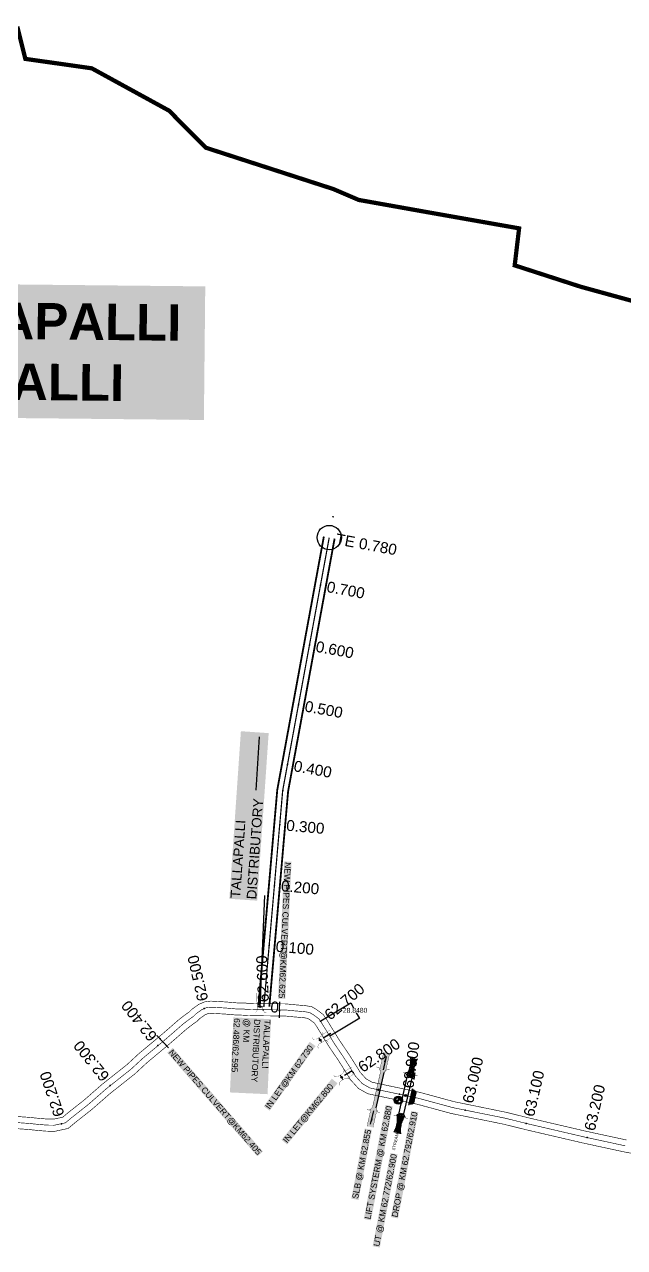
# Model space of a CAD drawing. Header units: inches. Extents: x 174104 to 230935, y 1583276 to 1631460.
# Drawn here: x 218828 to 219816, y 1588807 to 1590822 of the extents above; entities that cross this region are included whole.
import ezdxf
from ezdxf.enums import TextEntityAlignment as Align

# ---------------------------------------------------------------- set-up
doc = ezdxf.new("R2010")
doc.units = ezdxf.units.IN
doc.header["$LTSCALE"] = 15
doc.header["$MEASUREMENT"] = 0
doc.linetypes.add('ACAD_ISO02W100', pattern=[15, 12, -3])
doc.linetypes.add('HIDDEN2', pattern=[0.1875, 0.125, -0.0625])
for name, color, linetype in [('BLOCK', 72, 'Continuous'), ('CANAL1', 7, 'Continuous'), ('CSMark', 72, 'Continuous'), ('PAPER SIZE', 5, 'Continuous'), ('STRUCTURE', 5, 'Continuous'), ('text2', 7, 'Continuous'), ('VILLAGE BOUNDRY', 5, 'Continuous')]:
    doc.layers.add(name, color=color, linetype=linetype)
doc.styles.add('FONT1', font='Arial')
doc.styles.get("Standard").update_dxf_attribs({"font": 'arial.ttf'})
doc.dimstyles.get("Standard").update_dxf_attribs({"dimtxt": 0.18, "dimasz": 0.18, "dimexe": 0.18, "dimexo": 0.0625, "dimgap": 0.09, "dimtad": 0, "dimtih": 1, "dimtoh": 1, "dimdec": 4, "dimzin": 0, "dimdsep": 46, "dimtxsty": 'Standard', "dimcen": 0.09, "dimadec": 0, "dimazin": 0, "dimtfac": 1, "dimtdec": 4, "dimtofl": 0, "dimtmove": 0, "dimatfit": 3, "dimfxl": 1, "dimtolj": 1, "dimtzin": 0, "dimarcsym": 0})

# ---------------------------------------------------------------- blocks, each defined once
blk = doc.blocks.new('PUMP')
at = {"layer": 'text2', "linetype": 'Continuous'}
h = blk.add_hatch(color=5, dxfattribs=at)
h.dxf.hatch_style = 1
edge = h.paths.add_edge_path(flags=17)
edge.add_arc((0, 0), 10.1, 0, 360)
edge = h.paths.add_edge_path()
edge.add_arc((0, 0), 13.4, 0, 360)
h = blk.add_hatch(dxfattribs=at)
h.set_pattern_fill('ANSI37', color=1, scale=10)
h.set_pattern_definition([(45, (-205292.2248, -1596949.1993), (-0.8838834765, 0.8838834765), []), (135, (-205292.2248, -1596949.1993), (-0.8838834765, -0.8838834765), [])])
h.paths.add_polyline_path([(0, 10.1), (0, 0), (10.1, 0, 0.414214)])
h.paths.add_polyline_path([(0, 0), (-10.1, 0, 0.414214), (0, -10.1)])
at = {"layer": 'text2', "color": 5, "linetype": 'Continuous'}
for radius in [13.4, 10.1]:
    blk.add_circle((0, 0), radius, dxfattribs=at)
at = {"layer": 'text2', "linetype": 'Continuous'}
blk.add_circle((0, 0), 1.3, dxfattribs=at)
blk = doc.blocks.new('DROP')
h = blk.add_hatch()
h.set_pattern_fill('ANSI31', color=1, scale=10, angle=45)
h.set_pattern_definition([(90, (-324.4107, -25.7687), (-1.25, 0), [])])
h.paths.add_polyline_path([(-9.9, -4.3), (-13.8, 4.1), (13.8, 4.1), (10.2, -4.3)])
at = {"layer": 'STRUCTURE', "color": 5, "const_width": 0.49}
blk.add_lwpolyline([(-9.9, -4.3), (-13.8, 4.1), (13.8, 4.1), (10.2, -4.3), (-9.9, -4.3)], dxfattribs=at)
at = {"layer": 'STRUCTURE', "color": 5}
blk.add_circle((0, 0), 1.33, dxfattribs=at)
blk = doc.blocks.new('*D15')
at = {"layer": 'Defpoints', "color": 0, "linetype": 'Continuous', "transparency": 16777216}
for p in [(219315.5, 1589180.7), (219379.8, 1589185.6), (219330.4, 1589156)]:
    blk.add_point(p, dxfattribs=at)
at = {"layer": 'text2', "color": 0, "linetype": 'Continuous', "lineweight": -2, "transparency": 16777216}
for p, q in [((219315.6, 1589180.7), (219365.1, 1589210.4)), ((219365, 1589210.2), (219369.8, 1589202.1)), ((219379.7, 1589185.8), (219374.8, 1589193.8)), ((219330.5, 1589156), (219379.9, 1589185.7))]:
    blk.add_line(p, q, dxfattribs=at)
at = {"layer": 'text2', "color": 0, "linetype": 'Continuous', "transparency": 16777216}
for points in [[(219365, 1589210.2), (219365, 1589210.2), (219364.9, 1589210.3)], [(219379.7, 1589185.8), (219379.6, 1589185.7), (219379.8, 1589185.6)]]:
    blk.add_solid(points, dxfattribs=at)
at = {"layer": 'text2', "color": 0, "linetype": 'Continuous', "transparency": 16777216, "insert": (219372.3, 1589198), "char_height": 8, "attachment_point": 5}
blk.add_mtext('\\A1;28.8480', dxfattribs=at)
blk = doc.blocks.new('CIRCLE-BOX')
for p, q in [((-0.5, 0), (0.5, 0)), ((0, 0.5), (0, -0.5))]:
    blk.add_line(p, q)
blk.add_circle((0, 0), 0.2)
blk = doc.blocks.new('OT')
at = {"layer": 'STRUCTURE', "color": 190}
for points, const_width in [([(769775.2, 1706601.8), (769775.2, 1706597.8), (769769.2, 1706593.8), (769761.8, 1706593.8), (769754.4, 1706593.8), (769748.4, 1706597.8), (769748.4, 1706601.8)], 0.5), ([(769751.4, 1706595.8), (769729.4, 1706595.8)], 0.5), ([(769751.4, 1706579), (769729.4, 1706579)], 0.5), ([(769748.4, 1706573), (769748.4, 1706577), (769754.4, 1706581), (769761.8, 1706581), (769761.8, 1706581), (769761.8, 1706581), (769769.2, 1706581), (769775.2, 1706577), (769775.2, 1706573)], 0.5), ([(769761.8, 1706593.8), (769761.8, 1706581)], 2.5)]:
    blk.add_lwpolyline(points, dxfattribs=dict(at, const_width=const_width))
at = {"layer": 'STRUCTURE', "color": 0}
blk.add_circle((769761.8, 1706587.4), 1.87, dxfattribs=at)
blk.add_leader([(769732.6, 1706587.4), (769753.8, 1706587.4)], dimstyle='Standard', override={"dimasz": 10, "dimgap": 0.09, "dimtad": 0}, dxfattribs=at)
blk = doc.blocks.new('SLB')
at = {"layer": 'STRUCTURE'}
h = blk.add_hatch(dxfattribs=at)
h.set_pattern_fill('DOTS', color=6, scale=20, angle=320.3722, style=0)
h.set_pattern_definition([(320.372247934, (-159.4327, -72.9564), (1.2786241598, 0.5641323054), [0, -1.25])])
h.paths.add_polyline_path([(769699.5, 1706871.1), (769699.5, 1706861.1), (769729.1, 1706861.1), (769732.1, 1706863.1), (769792.1, 1706863.1), (769795.1, 1706861.1), (769824.7, 1706861.1), (769824.7, 1706871.1), (769795.1, 1706871.1), (769792.1, 1706869.1), (769732.1, 1706869.1), (769729.1, 1706871.1)])
at = {"layer": 'STRUCTURE', "color": 6, "linetype": 'ACAD_ISO02W100', "ltscale": 0.5, "const_width": 0.5}
for points in [[(769699.5, 1706871.1), (769729.1, 1706871.1)], [(769795.1, 1706871.1), (769824.7, 1706871.1)], [(769699.5, 1706861.1), (769729.1, 1706861.1)], [(769795.1, 1706861.1), (769824.7, 1706861.1)]]:
    blk.add_lwpolyline(points, dxfattribs=at)
at = {"layer": 'STRUCTURE', "color": 6, "const_width": 0.628}
for points in [[(769726.1, 1706877.1), (769726.1, 1706873.1), (769732.1, 1706869.1), (769792.1, 1706869.1), (769798.1, 1706873.1), (769798.1, 1706877.1)], [(769726.1, 1706855.1), (769726.1, 1706859.1), (769732.1, 1706863.1), (769792.1, 1706863.1), (769798.1, 1706859.1), (769798.1, 1706855.1)]]:
    blk.add_lwpolyline(points, dxfattribs=at)
at = {"layer": 'STRUCTURE', "color": 6}
blk.add_lwpolyline([(769732.1, 1706863.1), (769792.1, 1706863.1)], dxfattribs=at)
blk.add_lwpolyline([(769732.1, 1706863.1), (769792.1, 1706863.1)], dxfattribs=at)
at = {"layer": 'STRUCTURE', "color": 0}
blk.add_circle((769762.1, 1706866.1), 1.24, dxfattribs=at)
for points in [[(769703.8, 1706866), (769726.7, 1706866)], [(769818.6, 1706865.8), (769795.7, 1706865.8)]]:
    blk.add_leader(points, dimstyle='Standard', override={"dimasz": 10, "dimgap": 0.09, "dimtad": 0}, dxfattribs=at)
blk = doc.blocks.new('UT')
at = {"layer": 'STRUCTURE'}
h = blk.add_hatch(dxfattribs=at)
h.set_pattern_fill('DASH', color=150, scale=8, angle=-39.6278, style=0)
h.set_pattern_definition([(320.372247933, (-4370.464, -6260.8811), (1.40800153113, 0.132407282), [1, -1])])
h.paths.add_polyline_path([(765163, 1700681.9), (765165.6, 1700680.6), (765167.2, 1700680.3), (765169.1, 1700680), (765172.4, 1700679.6), (765176.4, 1700679.3), (765179.5, 1700679.5), (765183.1, 1700679.9), (765187.7, 1700680.9), (765188.9, 1700681.2), (765193.1, 1700682.2), (765196.1, 1700680.2), (765196.1, 1700672.2), (765193.1, 1700670.2), (765190.5, 1700670.8), (765188.1, 1700671.3), (765185.5, 1700671.8), (765183.6, 1700672.1), (765181, 1700672.5), (765180.3, 1700672.5), (765178.5, 1700672.6), (765176.7, 1700672.6), (765174.6, 1700672.5), (765172.5, 1700672.3), (765170.4, 1700672), (765168.5, 1700671.7), (765166.1, 1700671.2), (765165, 1700670.8), (765163, 1700669.7)])
h.paths.add_polyline_path([(765259.1, 1700682.2), (765256.1, 1700680.2), (765256.1, 1700672.2), (765259.1, 1700670.2), (765261.9, 1700671), (765264.4, 1700671.6), (765266.4, 1700672), (765269.1, 1700672.5), (765272.7, 1700673), (765276.1, 1700673.1), (765278.6, 1700672.9), (765281.2, 1700672.7), (765283.9, 1700672.3), (765286.4, 1700671.9), (765288, 1700671.3), (765289.2, 1700670.6), (765289.1, 1700682.7), (765287.6, 1700681.8), (765285.7, 1700681.2), (765283, 1700680.7), (765281.2, 1700680.4), (765276.7, 1700679.9), (765272.7, 1700679.9), (765268.7, 1700680.3), (765264.8, 1700681), (765261.2, 1700681.7)])
at = {"layer": 'STRUCTURE', "color": 150, "const_width": 0.628}
for points in [[(765190.1, 1700688.2), (765190.1, 1700684.2), (765196.1, 1700680.2), (765256.1, 1700680.2), (765262.1, 1700684.2), (765262.1, 1700688.2)], [(765190.1, 1700664.2), (765190.1, 1700668.2), (765196.1, 1700672.2), (765256.1, 1700672.2), (765262.1, 1700668.2), (765262.1, 1700664.2)]]:
    blk.add_lwpolyline(points, dxfattribs=at)
at = {"layer": 'STRUCTURE', "color": 150}
for points in [[(765196.1, 1700680.2), (765256.1, 1700680.2)], [(765196.1, 1700672.2), (765256.1, 1700672.2)], [(765196.1, 1700672.2), (765256.1, 1700672.2)]]:
    blk.add_lwpolyline(points, dxfattribs=at)
at = {"layer": 'STRUCTURE', "color": 0}
blk.add_circle((765226.1, 1700676.2), 1.89, dxfattribs=at)
at = {"layer": 'STRUCTURE', "color": 150}
for points in [[(765163, 1700681.9), (765164.4, 1700681.1), (765167.9, 1700680.2), (765171.2, 1700679.8), (765176.1, 1700679.4), (765184.7, 1700680.3), (765193.1, 1700682.2)], [(765289.1, 1700682.7), (765287.8, 1700681.9), (765284.3, 1700680.9), (765280.9, 1700680.4), (765276.1, 1700679.8), (765267.4, 1700680.5), (765259.1, 1700682.2)], [(765163, 1700669.7), (765164.3, 1700670.6), (765167.8, 1700671.6), (765171.2, 1700672.1), (765176, 1700672.6), (765184.7, 1700672), (765193.1, 1700670.2)], [(765289.2, 1700670.6), (765287.8, 1700671.4), (765284.2, 1700672.3), (765280.9, 1700672.7), (765276.1, 1700673.1), (765267.4, 1700672.2), (765259.1, 1700670.2)]]:
    blk.add_spline(points, degree=3, dxfattribs=at)
at = {"layer": 'STRUCTURE', "color": 0}
blk.add_text('STREAM', height=5, dxfattribs=at).set_placement((765148.2, 1700675.8), align=Align.MIDDLE_CENTER)
for points in [[(765190.9, 1700676), (765164.2, 1700675.8)], [(765289.3, 1700676.7), (765265.4, 1700676.4)]]:
    blk.add_leader(points, dimstyle='Standard', override={"dimasz": 10, "dimgap": 0.09, "dimtad": 0}, dxfattribs=at)

msp = doc.modelspace()

# ---------------------------------------------------------------- linework, layer by layer
at = {"color": 3}
for p in [(219216, 1589204, 24), (219220.93145, 1589199.01052), (219248, 1589197, 26), (219330, 1589159, 27), (219047.51537, 1589139.90354), (219051, 1589151, 23), (219367, 1589098, 28), (219410.61292, 1589067.1862), (219445.53447, 1589059.79479), (219455.519, 1589057.687), (219467.04694, 1589055.21926), (219553.87411, 1589033.61283)]:
    msp.add_point(p, dxfattribs=at)
at = {"layer": 'CANAL1', "color": 200, "linetype": 'ByBlock', "ltscale": 40, "const_width": 3, "elevation": 90.515}
for points in [[(219213.03412, 1589205.78294), (219244.0713, 1589561.20867), (219320.82754, 1589978.28177)], [(219230.96588, 1589204.21706), (219261.9287, 1589558.79133), (219338.53025, 1589975.02385)]]:
    msp.add_lwpolyline(points, dxfattribs=at)
at = {"layer": 'CANAL1', "color": 1, "linetype": 'HIDDEN2', "ltscale": 5, "const_width": 2, "elevation": 90.515}
msp.add_lwpolyline([(219222, 1589205), (219253, 1589560), (219329.6789, 1589976.65281)], dxfattribs=at)
at = {"layer": 'CANAL1', "color": 1, "ltscale": 4, "const_width": 1}
for points in [[(218804.81672, 1589023.89526), (218836.22053, 1589021.68692), (218849.94981, 1589020.23031), (218865.15049, 1589018.96989), (218875.74363, 1589018.83911), (218890.55512, 1589022.01924), (218899.29163, 1589029.29454), (218925.63511, 1589050.03072), (218955.66715, 1589076.26115), (218996.49447, 1589108.59092), (219016.04155, 1589126.67893), (219054.21927, 1589158.51426), (219082.65744, 1589183.26913), (219093.85565, 1589191.77196), (219099.43664, 1589195.67692), (219103.7056, 1589199.96074), (219114.79851, 1589207.91936), (219124.20385, 1589211.92047), (219134.63029, 1589213.20185), (219159.32874, 1589211.83726), (219178.40697, 1589210.19144), (219192.69891, 1589210.00686), (219193.4863, 1589209.60295), (219215.67116, 1589209.05888), (219233.47814, 1589208.89658), (219234.03209, 1589208.89159), (219257.84695, 1589208.65717), (219273.06519, 1589207.15954), (219291.2472, 1589205.61777), (219301.05757, 1589203.82936), (219309.12659, 1589199.05803), (219319.88856, 1589190.97486), (219325.80103, 1589182.18398), (219346.98964, 1589147.87953), (219360.75281, 1589127.68902), (219372.55176, 1589109.14795), (219380.868, 1589095.68253), (219390.49056, 1589085.14491), (219400.33487, 1589079.60484), (219421.05432, 1589075.18308), (219457.59839, 1589067.46843), (219478.99135, 1589062.88893), (219535.19185, 1589047.64373), (219621.59616, 1589029.95979), (219660.87464, 1589020.2686), (219751.84987, 1588999.08714), (219819.45192, 1588984.45214)], [(218803.58128, 1589003.93274), (218834.46347, 1589001.76108), (218848.06819, 1589000.31769), (218864.19951, 1588998.98011), (218877.74437, 1588998.81289), (218899.56888, 1589003.49876), (218911.87837, 1589013.74946), (218938.40689, 1589034.63128), (218968.46085, 1589060.88085), (219009.51353, 1589093.38908), (219029.24645, 1589111.64907), (219067.19073, 1589143.28974), (219095.28456, 1589167.74487), (219105.64035, 1589175.60804), (219112.35336, 1589180.30508), (219116.7064, 1589184.67326), (219124.66149, 1589190.38064), (219129.44015, 1589192.41353), (219135.30371, 1589193.13415), (219157.91726, 1589191.88474), (219177.41703, 1589190.20256), (219187.74709, 1589190.06914), (219188.4257, 1589189.72105), (219215.33484, 1589189.06112), (219233.29586, 1589188.89742), (219233.85191, 1589188.89241), (219256.76705, 1589188.66683), (219271.24081, 1589187.24246), (219288.6028, 1589185.77023), (219293.95443, 1589184.79464), (219297.99741, 1589182.40397), (219305.17744, 1589177.01114), (219308.98897, 1589171.34402), (219330.21036, 1589136.98647), (219344.04919, 1589116.68498), (219355.60624, 1589098.52405), (219364.836, 1589083.57947), (219377.88544, 1589069.28909), (219393.18113, 1589060.68116), (219416.90168, 1589055.61892), (219453.43961, 1589047.90557), (219474.27665, 1589043.44507), (219530.56415, 1589028.17627), (219617.19384, 1589010.44621), (219656.21136, 1589000.8194), (219747.46613, 1588979.57286), (219815.53008, 1588964.83786), (219828.09582, 1588962.53187)]]:
    msp.add_lwpolyline(points, dxfattribs=at)
at = {"layer": 'CANAL1', "color": 1, "linetype": 'HIDDEN2', "ltscale": 4, "const_width": 1}
msp.add_lwpolyline([(218804.199, 1589013.914), (218835.342, 1589011.724), (218849.009, 1589010.274), (218864.675, 1589008.975), (218876.744, 1589008.826), (218895.062, 1589012.759), (218905.585, 1589021.522), (218932.021, 1589042.331), (218962.064, 1589068.571), (219003.004, 1589100.99), (219022.644, 1589119.164), (219047.51537, 1589139.90354), (219060.705, 1589150.902), (219088.971, 1589175.507), (219099.748, 1589183.69), (219105.895, 1589187.991), (219110.206, 1589192.317), (219119.73, 1589199.15), (219126.822, 1589202.167), (219134.967, 1589203.168), (219158.623, 1589201.861), (219177.912, 1589200.197), (219190.223, 1589200.038), (219190.956, 1589199.662), (219215.503, 1589199.06), (219220.93145, 1589199.01052), (219233.387, 1589198.897), (219233.942, 1589198.892), (219257.307, 1589198.662), (219272.153, 1589197.201), (219289.925, 1589195.694), (219297.506, 1589194.312), (219303.562, 1589190.731), (219312.533, 1589183.993), (219317.395, 1589176.764), (219338.6, 1589142.433), (219352.401, 1589122.187), (219364.079, 1589103.836), (219372.852, 1589089.631), (219384.188, 1589077.217), (219396.758, 1589070.143), (219418.978, 1589065.401), (219455.519, 1589057.687), (219476.634, 1589053.167), (219532.878, 1589037.91), (219553.87411, 1589033.61283), (219619.35199, 1589020.39666), (219658.49999, 1589010.73766), (219749.61499, 1588989.52366), (219817.44799, 1588974.83866)], dxfattribs=at)
at = {"layer": 'CSMark', "linetype": 'Continuous'}
for p in [(219315.19908, 1589897.97329, 90.515), (219297.09948, 1589799.6249, 90.515), (219278.99989, 1589701.27652, 90.515), (219260.9003, 1589602.92814, 90.515), (219248.09787, 1589503.86268, 90.515), (219239.39858, 1589404.24179, 90.515), (219230.69929, 1589304.62089, 90.515)]:
    msp.add_point(p, dxfattribs=at)
at = {"layer": 'text2', "color": 3, "linetype": 'Continuous', "elevation": 24}
msp.add_lwpolyline([(219216, 1589204), (219223.40914, 1589386.89728)], dxfattribs=at)
at = {"layer": 'text2', "color": 3, "linetype": 'Continuous', "const_width": 2}
for points in [[(219247.91489, 1589212.32148), (219247.57256, 1589185.45389)], [(219045.2067, 1589157.02854), (219065.00647, 1589136.17488)]]:
    msp.add_lwpolyline(points, dxfattribs=at)
at = {"layer": 'text2', "linetype": 'Continuous'}
msp.add_circle((219329.6789, 1589976.65281, 90.515), 20, dxfattribs=at)
at = {"layer": 'text2', "color": 3, "linetype": 'Continuous'}
for p in [(219123.67465, 1589200.82809), (219220.9314, 1589199.01052), (219315.2315, 1589179.98076), (219047.51534, 1589139.90351), (219369.04176, 1589095.80043), (218968.85675, 1589073.94995), (218888.40513, 1589011.32972), (219654.31026, 1589011.77139), (219754.51969, 1588988.46185)]:
    msp.add_point(p, dxfattribs=at)
at = {"layer": 'text2', "linetype": 'Continuous'}
msp.add_point((219456.86283, 1589057.39933), dxfattribs=at)
at = {"layer": 'VILLAGE BOUNDRY', "linetype": 'HIDDEN2', "ltscale": 20, "const_width": 7}
msp.add_lwpolyline([(219893.99721, 1590348.44245), (219744.00792, 1590389.65827), (219635.24168, 1590424.87887), (219642.47845, 1590485.83201), (219482.9326, 1590513.97953), (219378.19015, 1590532.66147), (219336.56624, 1590550.52264), (219126.41444, 1590618.62699), (219065.71522, 1590679.68271), (218938.41083, 1590749.40509), (218828.96805, 1590764.95042), (218815.71724, 1590818.12356)], dxfattribs=at)

# ---------------------------------------------------------------- block references
at = {"rotation": 76.94957329621553}
msp.add_blockref('DROP', (219467, 1589055, 32), dxfattribs=at)
at = {"layer": 'BLOCK'}
for p in [(219336, 1590011, 90.737), (219253, 1589560, 91.033), (219222, 1589205, 90.515)]:
    msp.add_blockref('CIRCLE-BOX', p, dxfattribs=at)
at = {"layer": 'STRUCTURE', "color": 0, "xscale": 0.7, "yscale": 0.7, "zscale": 0.7}
for p, rotation in [((-969162.13322, 2141648.17892, 24), 269.3454934822246), ((64833.65136, 2890522.45399), 211.0475982398647), ((64868.89854, 2890461.04448), 211.0475982398647)]:
    msp.add_blockref('OT', p, dxfattribs=dict(at, rotation=rotation))
at = {"layer": 'STRUCTURE', "color": 0}
for name, p, rotation in [('SLB', (1715387.30771, 463021.35336), 77.30504500016433), ('UT', (1707378.63816, 464800.00808), 77.15127632834118)]:
    msp.add_blockref(name, p, dxfattribs=dict(at, rotation=rotation))
at = {"layer": 'text2', "color": 3, "linetype": 'Continuous', "xscale": 0.5, "yscale": 0.5, "zscale": 0.5}
msp.add_blockref('PUMP', (219443.43227, 1589050.01818), dxfattribs=at)

# ---------------------------------------------------------------- texts
at = {"layer": 'CSMark', "color": 1, "linetype": 'Continuous', "style": 'FONT1'}
for s, rotation, p in [('TE 0.780', 349.57222526, (219340.49722, 1589974.66185)), ('0.700', 349.5722255, (219326.0174, 1589895.98233)), ('0.600', 349.5722255, (219307.91781, 1589797.63395)), ('0.500', 349.5722255, (219289.81821, 1589699.28556)), ('0.400', 349.5722255, (219271.71862, 1589600.93718)), ('0.300', 355.00936619, (219259.05617, 1589502.90576)), ('0.200', 355.00936627, (219250.35688, 1589403.28486)), ('0.100', 355.00936619, (219241.65759, 1589303.66397)), ('0', 355.0093661, (219232.9583, 1589204.04308))]:
    msp.add_text(s, height=18, rotation=rotation, dxfattribs=at).set_placement(p, align=Align.MIDDLE_LEFT)
at = {"layer": 'CSMark', "color": 1}
for s, rotation, p in [('62.500', 102.86284155, (219121.73097, 1589213.35997)), ('62.600', 92.34123526, (219221.3088, 1589211.68663)), ('62.700', 40.33858025, (219325.45309, 1589187.48712)), ('62.400', 128.39248637, (219040.3605, 1589150.37415)), ('62.300', 128.39248637, (218961.70191, 1589084.42059)), ('62.800', 34.42677344, (219379.98212, 1589102.21407)), ('62.900', 82.40420206, (219459.42199, 1589069.82016)), ('63.000', 76.86060384, (219557.62119, 1589045.72834)), ('62.200', 108.61524446, (218885.21521, 1589023.6037)), ('63.100', 76.86060384, (219658.10036, 1589023.69324)), ('63.200', 76.86060384, (219758.30978, 1589000.3837))]:
    msp.add_text(s, height=18, rotation=rotation, dxfattribs=at).set_placement(p, align=Align.MIDDLE_LEFT)
at = {"layer": 'STRUCTURE', "color": 5, "insert": (219166.85114, 1589383.22726), "char_height": 16, "width": 273.396588, "attachment_point": 1, "rotation": 86.06495469, "style": 'FONT1', "bg_fill": 1, "box_fill_scale": 1.1, "bg_fill_color": 7, "bg_fill_true_color": 16777215, "bg_fill_transparency": 0}
msp.add_mtext('{\\C1;TALLAPALLI DISTRIBUTORY}', dxfattribs=at)
at = {"layer": 'STRUCTURE', "color": 5, "char_height": 10, "attachment_point": 1, "bg_fill": 1, "box_fill_scale": 1.1, "bg_fill_color": 7, "bg_fill_true_color": 16777215, "bg_fill_transparency": 0}
for s, insert, width, rotation in [('NEW PIPES CULVERT@KM62.625', (219266.5079, 1589441.76984), 224.1177353, 267.39945972), ('TALLAPALLI DISTRIBUTORY @ KM 62.486/62.595', (219232.75663, 1589182.49153), 121.6620737, 267.3285772), ('TALLAPALLI DISTRIBUTORY @ KM 62.486/62.595', (219232.75663, 1589182.49153), 121.6620737, 267.3285772), ('NEW PIPES CULVERT@KM62.405', (219071.83193, 1589134.74524), 224.1177353, 311.00365693), ('IN LET@KM 62.730', (219223.26567, 1589040.01449), 128.4697135, 54.59644452), ('IN LET@KM62.800', (219252.43977, 1588984.9162), 128.4697135, 50.49211913), ('LIFT SYSTERM @ KM 62.880', (219387.75982, 1588855.25489), 189.0699864, 79.17085092), ('DROP @ KM 62.792/62.910', (219432.37878, 1588858.38663), 175.9117326, 79.17085092), ('SLB @ KM 62.855', (219367.25537, 1588888.81212), 115.4547067, 79.17085092), ('UT @ KM 62.772/62.900', (219402.39347, 1588810.41041), 154.1723056, 79.17085092)]:
    msp.add_mtext(s, dxfattribs=dict(at, insert=insert, width=width, rotation=rotation))
at = {"layer": 'VILLAGE BOUNDRY', "insert": (218131.94409, 1590370.40443), "char_height": 60, "width": 963.2375519, "attachment_point": 1, "rotation": 359.41431928, "bg_fill": 1, "box_fill_scale": 1.5, "bg_fill_color": 50, "bg_fill_transparency": 0}
msp.add_mtext('{\\fArial|b1|i0|c0|p34;\\C1;VILLAGE : \\C256;TA\\C5;LLAPALLI\\P\\C1;MANDAL : \\C5;VEMPALLI}', dxfattribs=at)

# ---------------------------------------------------------------- dimensions: what is measured, and where the dimension line sits
at = {"layer": 'text2', "color": 3, "linetype": 'Continuous'}
dim = msp.add_aligned_dim(p1=(219315.5458, 1589180.6824), p2=(219330.3973, 1589155.95099), distance=57.58684, dimstyle='Standard', override={"dimtxt": 8, "dimzin": 2}, dxfattribs=at)
dim.commit()
dim.dimension.update_dxf_attribs({"geometry": '*D15', "text_midpoint": (219372.34071, 1589197.96346)})

# ---------------------------------------------------------------- leaders
at = {"layer": 'PAPER SIZE', "color": 1}
msp.add_leader([(219214.20971, 1589648.21459), (219208.58408, 1589560.78039)], dimstyle='Standard', override={"dimasz": 40, "dimgap": 0.09, "dimtad": 0, "dimtfill": 2, "dimtfillclr": 5}, dxfattribs=at)

doc.saveas('drawing.dxf')
